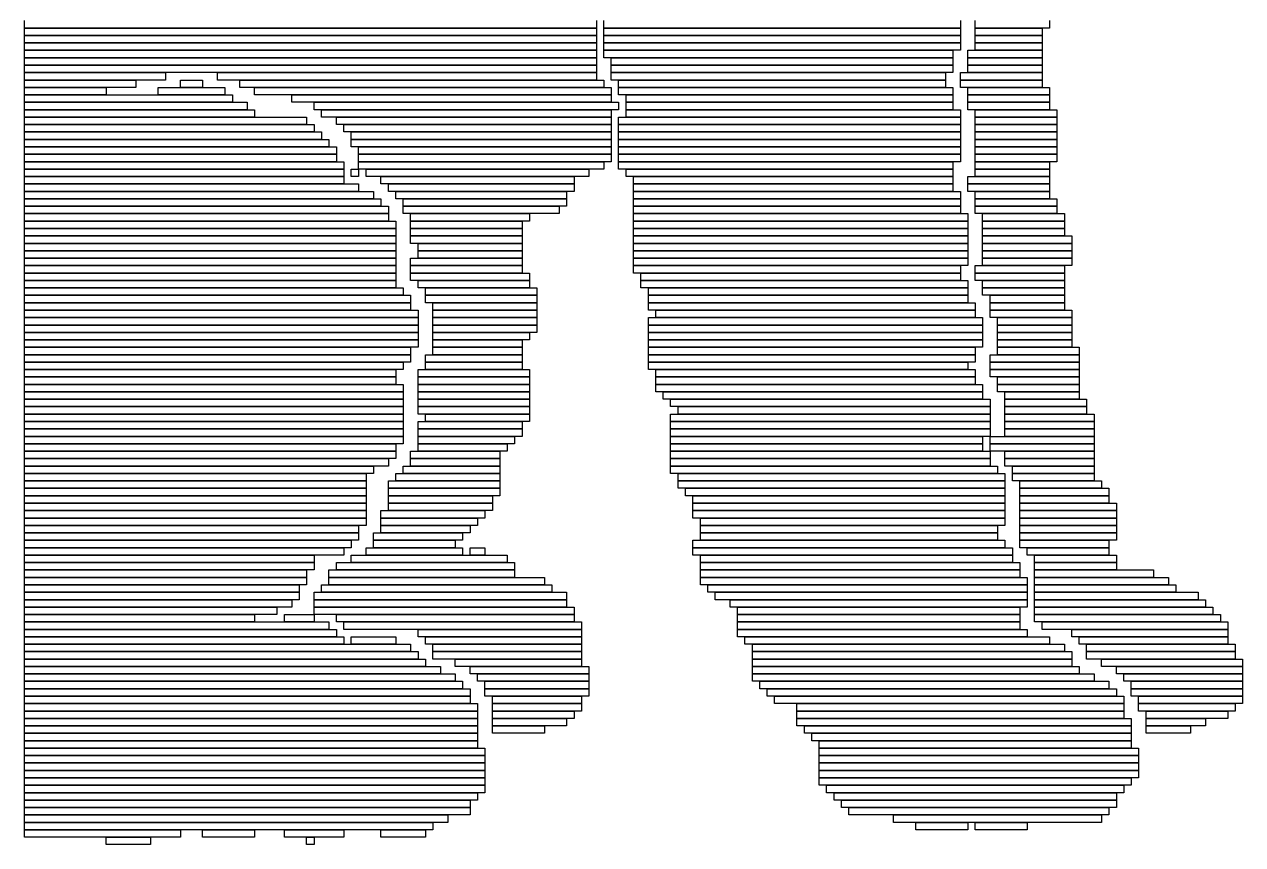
# Model space of a CAD drawing. Extents: x 417 to 587, y 336 to 686.
# Drawn here: x 417 to 581, y 336 to 446.5 of the extents above; entities that cross this region are included whole.
import ezdxf

# ---------------------------------------------------------------- set-up
doc = ezdxf.new("R2010")
doc.units = 0

msp = doc.modelspace()

# ---------------------------------------------------------------- linework, layer by layer
for p, q in [((417, 446), (417, 447)), ((494, 447), (494, 446)), ((495, 446), (495, 447)), ((543, 447), (543, 446)), ((545, 446), (545, 447)), ((555, 447), (555, 446)), ((494, 446), (417, 446)), ((417, 446), (494, 446)), ((417, 445), (417, 446)), ((494, 445), (417, 445)), ((417, 445), (494, 445)), ((417, 444), (417, 445)), ((494, 446), (494, 445)), ((494, 445), (494, 444)), ((543, 446), (495, 446)), ((495, 446), (543, 446)), ((495, 445), (495, 446)), ((543, 445), (495, 445)), ((495, 445), (543, 445)), ((495, 444), (495, 445)), ((543, 446), (543, 445)), ((543, 445), (543, 444)), ((555, 446), (545, 446)), ((545, 446), (554, 446)), ((545, 445), (545, 446)), ((554, 445), (545, 445)), ((545, 445), (554, 445)), ((545, 444), (545, 445)), ((554, 446), (554, 445)), ((554, 445), (554, 444)), ((494, 444), (417, 444)), ((417, 444), (494, 444)), ((417, 443), (417, 444)), ((494, 443), (417, 443)), ((417, 443), (494, 443)), ((417, 442), (417, 443)), ((494, 444), (494, 443)), ((494, 443), (494, 442)), ((543, 444), (495, 444)), ((495, 444), (543, 444)), ((495, 443), (495, 444)), ((543, 443), (495, 443)), ((495, 443), (542, 443)), ((495, 442), (495, 443)), ((542, 443), (542, 442)), ((543, 444), (543, 443)), ((544, 443), (554, 443)), ((544, 442), (544, 443)), ((554, 444), (545, 444)), ((545, 444), (554, 444)), ((545, 443), (545, 444)), ((554, 443), (545, 443)), ((554, 444), (554, 443)), ((554, 443), (554, 442)), ((494, 442), (417, 442)), ((417, 442), (494, 442)), ((417, 441), (417, 442)), ((494, 442), (494, 441)), ((542, 442), (495, 442)), ((496, 442), (542, 442)), ((496, 441), (496, 442)), ((542, 442), (542, 441)), ((554, 442), (544, 442)), ((544, 442), (554, 442)), ((544, 441), (544, 442)), ((554, 442), (554, 441)), ((494, 441), (417, 441)), ((417, 441), (494, 441)), ((417, 440), (417, 441)), ((494, 440), (417, 440)), ((417, 440), (436, 440)), ((417, 439), (417, 440)), ((436, 440), (436, 439)), ((443, 440), (494, 440)), ((443, 439), (443, 440)), ((494, 441), (494, 440)), ((494, 440), (494, 439)), ((542, 441), (496, 441)), ((496, 441), (542, 441)), ((496, 440), (496, 441)), ((542, 440), (496, 440)), ((496, 440), (541, 440)), ((496, 439), (496, 440)), ((541, 440), (541, 439)), ((542, 441), (542, 440)), ((543, 440), (554, 440)), ((543, 439), (543, 440)), ((554, 441), (544, 441)), ((544, 441), (554, 441)), ((544, 440), (544, 441)), ((554, 440), (544, 440)), ((554, 441), (554, 440)), ((554, 440), (554, 439)), ((436, 439), (417, 439)), ((417, 439), (432, 439)), ((417, 438), (417, 439)), ((432, 438), (417, 438)), ((417, 438), (428, 438)), ((417, 437), (417, 438)), ((428, 438), (428, 437)), ((432, 439), (432, 438)), ((435, 438), (444, 438)), ((435, 437), (435, 438)), ((438, 439), (441, 439)), ((438, 438), (438, 439)), ((441, 438), (438, 438)), ((441, 439), (441, 438)), ((494, 439), (443, 439)), ((444, 438), (444, 437)), ((446, 439), (495, 439)), ((446, 438), (446, 439)), ((495, 438), (446, 438)), ((448, 438), (496, 438)), ((448, 437), (448, 438)), ((495, 439), (495, 438)), ((541, 439), (496, 439)), ((496, 438), (496, 437)), ((497, 439), (541, 439)), ((497, 438), (497, 439)), ((541, 438), (497, 438)), ((497, 438), (542, 438)), ((497, 437), (497, 438)), ((541, 439), (541, 438)), ((542, 438), (542, 437)), ((554, 439), (543, 439)), ((543, 439), (554, 439)), ((543, 438), (543, 439)), ((554, 438), (543, 438)), ((544, 438), (555, 438)), ((544, 437), (544, 438)), ((554, 439), (554, 438)), ((555, 438), (555, 437)), ((428, 437), (417, 437)), ((417, 437), (445, 437)), ((417, 436), (417, 437)), ((444, 437), (435, 437)), ((445, 437), (445, 436)), ((496, 437), (448, 437)), ((453, 437), (496, 437)), ((453, 436), (453, 437)), ((496, 437), (496, 436)), ((542, 437), (497, 437)), ((498, 437), (542, 437)), ((498, 436), (498, 437)), ((542, 437), (542, 436)), ((555, 437), (544, 437)), ((544, 437), (555, 437)), ((544, 436), (544, 437)), ((555, 437), (555, 436)), ((445, 436), (417, 436)), ((417, 436), (447, 436)), ((417, 435), (417, 436)), ((447, 435), (417, 435)), ((417, 435), (448, 435)), ((417, 434), (417, 435)), ((447, 436), (447, 435)), ((448, 435), (448, 434)), ((496, 436), (453, 436)), ((456, 436), (497, 436)), ((456, 435), (456, 436)), ((497, 435), (456, 435)), ((457, 435), (496, 435)), ((457, 434), (457, 435)), ((496, 435), (496, 434)), ((497, 436), (497, 435)), ((542, 436), (498, 436)), ((498, 436), (542, 436)), ((498, 435), (498, 436)), ((542, 435), (498, 435)), ((498, 435), (543, 435)), ((498, 434), (498, 435)), ((542, 436), (542, 435)), ((543, 435), (543, 434)), ((555, 436), (544, 436)), ((544, 436), (555, 436)), ((544, 435), (544, 436)), ((555, 435), (544, 435)), ((545, 435), (556, 435)), ((545, 434), (545, 435)), ((555, 436), (555, 435)), ((556, 435), (556, 434)), ((448, 434), (417, 434)), ((417, 434), (455, 434)), ((417, 433), (417, 434)), ((455, 433), (417, 433)), ((417, 433), (456, 433)), ((417, 432), (417, 433)), ((455, 434), (455, 433)), ((456, 433), (456, 432)), ((496, 434), (457, 434)), ((459, 434), (496, 434)), ((459, 433), (459, 434)), ((496, 433), (459, 433)), ((460, 433), (496, 433)), ((460, 432), (460, 433)), ((496, 434), (496, 433)), ((496, 433), (496, 432)), ((497, 434), (543, 434)), ((497, 433), (497, 434)), ((543, 433), (497, 433)), ((497, 433), (543, 433)), ((497, 432), (497, 433)), ((543, 434), (498, 434)), ((543, 434), (543, 433)), ((543, 433), (543, 432)), ((556, 434), (545, 434)), ((545, 434), (556, 434)), ((545, 433), (545, 434)), ((556, 433), (545, 433)), ((545, 433), (556, 433)), ((545, 432), (545, 433)), ((556, 434), (556, 433)), ((556, 433), (556, 432)), ((456, 432), (417, 432)), ((417, 432), (457, 432)), ((417, 431), (417, 432)), ((457, 432), (457, 431)), ((496, 432), (460, 432)), ((461, 432), (496, 432)), ((461, 431), (461, 432)), ((496, 432), (496, 431)), ((543, 432), (497, 432)), ((497, 432), (543, 432)), ((497, 431), (497, 432)), ((543, 432), (543, 431)), ((556, 432), (545, 432)), ((545, 432), (556, 432)), ((545, 431), (545, 432)), ((556, 432), (556, 431)), ((457, 431), (417, 431)), ((417, 431), (458, 431)), ((417, 430), (417, 431)), ((458, 430), (417, 430)), ((417, 430), (459, 430)), ((417, 429), (417, 430)), ((458, 431), (458, 430)), ((459, 430), (459, 429)), ((496, 431), (461, 431)), ((461, 431), (496, 431)), ((461, 430), (461, 431)), ((496, 430), (461, 430)), ((462, 430), (496, 430)), ((462, 429), (462, 430)), ((496, 431), (496, 430)), ((496, 430), (496, 429)), ((543, 431), (497, 431)), ((497, 431), (543, 431)), ((497, 430), (497, 431)), ((543, 430), (497, 430)), ((497, 430), (543, 430)), ((497, 429), (497, 430)), ((543, 431), (543, 430)), ((543, 430), (543, 429)), ((556, 431), (545, 431)), ((545, 431), (556, 431)), ((545, 430), (545, 431)), ((556, 430), (545, 430)), ((545, 430), (556, 430)), ((545, 429), (545, 430)), ((556, 431), (556, 430)), ((556, 430), (556, 429)), ((459, 429), (417, 429)), ((417, 429), (459, 429)), ((417, 428), (417, 429)), ((459, 429), (459, 428)), ((496, 429), (462, 429)), ((462, 429), (496, 429)), ((462, 428), (462, 429)), ((496, 429), (496, 428)), ((543, 429), (497, 429)), ((497, 429), (543, 429)), ((497, 428), (497, 429)), ((543, 429), (543, 428)), ((556, 429), (545, 429)), ((545, 429), (556, 429)), ((545, 428), (545, 429)), ((556, 429), (556, 428)), ((459, 428), (417, 428)), ((417, 428), (460, 428)), ((417, 427), (417, 428)), ((460, 427), (417, 427)), ((417, 427), (460, 427)), ((417, 426), (417, 427)), ((460, 428), (460, 427)), ((460, 427), (460, 426)), ((461, 427), (462, 427)), ((461, 426), (461, 427)), ((496, 428), (462, 428)), ((462, 428), (495, 428)), ((462, 427), (462, 428)), ((495, 427), (462, 427)), ((462, 427), (462, 426)), ((463, 427), (493, 427)), ((463, 426), (463, 427)), ((493, 427), (493, 426)), ((495, 428), (495, 427)), ((543, 428), (497, 428)), ((497, 428), (542, 428)), ((497, 427), (497, 428)), ((542, 427), (497, 427)), ((498, 427), (542, 427)), ((498, 426), (498, 427)), ((542, 428), (542, 427)), ((542, 427), (542, 426)), ((556, 428), (545, 428)), ((545, 428), (555, 428)), ((545, 427), (545, 428)), ((555, 427), (545, 427)), ((545, 427), (555, 427)), ((545, 426), (545, 427)), ((555, 428), (555, 427)), ((555, 427), (555, 426)), ((460, 426), (417, 426)), ((417, 426), (460, 426)), ((417, 425), (417, 426)), ((460, 425), (417, 425)), ((417, 425), (462, 425)), ((417, 424), (417, 425)), ((460, 426), (460, 425)), ((462, 426), (461, 426)), ((462, 425), (462, 424)), ((493, 426), (463, 426)), ((465, 426), (491, 426)), ((465, 425), (465, 426)), ((491, 425), (465, 425)), ((466, 425), (491, 425)), ((466, 424), (466, 425)), ((491, 426), (491, 425)), ((491, 425), (491, 424)), ((542, 426), (498, 426)), ((499, 426), (542, 426)), ((499, 425), (499, 426)), ((542, 425), (499, 425)), ((499, 425), (542, 425)), ((499, 424), (499, 425)), ((542, 426), (542, 425)), ((542, 425), (542, 424)), ((544, 426), (555, 426)), ((544, 425), (544, 426)), ((555, 425), (544, 425)), ((544, 425), (555, 425)), ((544, 424), (544, 425)), ((555, 426), (545, 426)), ((555, 426), (555, 425)), ((555, 425), (555, 424)), ((462, 424), (417, 424)), ((417, 424), (464, 424)), ((417, 423), (417, 424)), ((464, 424), (464, 423)), ((491, 424), (466, 424)), ((467, 424), (490, 424)), ((467, 423), (467, 424)), ((490, 424), (490, 423)), ((542, 424), (499, 424)), ((499, 424), (543, 424)), ((499, 423), (499, 424)), ((543, 424), (543, 423)), ((555, 424), (544, 424)), ((545, 424), (555, 424)), ((545, 423), (545, 424)), ((555, 424), (555, 423)), ((464, 423), (417, 423)), ((417, 423), (465, 423)), ((417, 422), (417, 423)), ((465, 422), (417, 422)), ((417, 422), (466, 422)), ((417, 421), (417, 422)), ((465, 423), (465, 422)), ((466, 422), (466, 421)), ((490, 423), (467, 423)), ((468, 423), (490, 423)), ((468, 422), (468, 423)), ((490, 422), (468, 422)), ((468, 422), (489, 422)), ((468, 421), (468, 422)), ((489, 422), (489, 421)), ((490, 423), (490, 422)), ((543, 423), (499, 423)), ((499, 423), (543, 423)), ((499, 422), (499, 423)), ((543, 422), (499, 422)), ((499, 422), (543, 422)), ((499, 421), (499, 422)), ((543, 423), (543, 422)), ((543, 422), (543, 421)), ((555, 423), (545, 423)), ((545, 423), (556, 423)), ((545, 422), (545, 423)), ((556, 422), (545, 422)), ((545, 422), (556, 422)), ((545, 421), (545, 422)), ((556, 423), (556, 422)), ((556, 422), (556, 421)), ((466, 421), (417, 421)), ((417, 421), (466, 421)), ((417, 420), (417, 421)), ((466, 420), (417, 420)), ((417, 420), (467, 420)), ((417, 419), (417, 420)), ((466, 421), (466, 420)), ((467, 420), (467, 419)), ((489, 421), (468, 421)), ((469, 421), (485, 421)), ((469, 420), (469, 421)), ((485, 420), (469, 420)), ((469, 420), (484, 420)), ((469, 419), (469, 420)), ((484, 420), (484, 419)), ((485, 421), (485, 420)), ((543, 421), (499, 421)), ((499, 421), (544, 421)), ((499, 420), (499, 421)), ((544, 420), (499, 420)), ((499, 420), (544, 420)), ((499, 419), (499, 420)), ((544, 421), (544, 420)), ((544, 420), (544, 419)), ((556, 421), (545, 421)), ((546, 421), (557, 421)), ((546, 420), (546, 421)), ((557, 420), (546, 420)), ((546, 420), (557, 420)), ((546, 419), (546, 420)), ((557, 421), (557, 420)), ((557, 420), (557, 419)), ((467, 419), (417, 419)), ((417, 419), (467, 419)), ((417, 418), (417, 419)), ((467, 419), (467, 418)), ((484, 419), (469, 419)), ((469, 419), (484, 419)), ((469, 418), (469, 419)), ((484, 419), (484, 418)), ((544, 419), (499, 419)), ((499, 419), (544, 419)), ((499, 418), (499, 419)), ((544, 419), (544, 418)), ((557, 419), (546, 419)), ((546, 419), (557, 419)), ((546, 418), (546, 419)), ((557, 419), (557, 418)), ((467, 418), (417, 418)), ((417, 418), (467, 418)), ((417, 417), (417, 418)), ((467, 417), (417, 417)), ((417, 417), (467, 417)), ((417, 416), (417, 417)), ((467, 418), (467, 417)), ((467, 417), (467, 416)), ((484, 418), (469, 418)), ((469, 418), (484, 418)), ((469, 417), (469, 418)), ((484, 417), (469, 417)), ((470, 417), (484, 417)), ((470, 416), (470, 417)), ((484, 418), (484, 417)), ((484, 417), (484, 416)), ((544, 418), (499, 418)), ((499, 418), (544, 418)), ((499, 417), (499, 418)), ((544, 417), (499, 417)), ((499, 417), (544, 417)), ((499, 416), (499, 417)), ((544, 418), (544, 417)), ((544, 417), (544, 416)), ((557, 418), (546, 418)), ((546, 418), (558, 418)), ((546, 417), (546, 418)), ((558, 417), (546, 417)), ((546, 417), (558, 417)), ((546, 416), (546, 417)), ((558, 418), (558, 417)), ((558, 417), (558, 416)), ((467, 416), (417, 416)), ((417, 416), (467, 416)), ((417, 415), (417, 416)), ((467, 415), (417, 415)), ((417, 415), (467, 415)), ((417, 414), (417, 415)), ((467, 416), (467, 415)), ((467, 415), (467, 414)), ((469, 415), (484, 415)), ((469, 414), (469, 415)), ((484, 416), (470, 416)), ((470, 416), (484, 416)), ((470, 415), (470, 416)), ((484, 415), (470, 415)), ((484, 416), (484, 415)), ((484, 415), (484, 414)), ((544, 416), (499, 416)), ((499, 416), (544, 416)), ((499, 415), (499, 416)), ((544, 415), (499, 415)), ((499, 415), (544, 415)), ((499, 414), (499, 415)), ((544, 416), (544, 415)), ((544, 415), (544, 414)), ((558, 416), (546, 416)), ((546, 416), (558, 416)), ((546, 415), (546, 416)), ((558, 415), (546, 415)), ((546, 415), (558, 415)), ((546, 414), (546, 415)), ((558, 416), (558, 415)), ((558, 415), (558, 414)), ((467, 414), (417, 414)), ((417, 414), (467, 414)), ((417, 413), (417, 414)), ((467, 414), (467, 413)), ((484, 414), (469, 414)), ((469, 414), (484, 414)), ((469, 413), (469, 414)), ((484, 414), (484, 413)), ((544, 414), (499, 414)), ((499, 414), (543, 414)), ((499, 413), (499, 414)), ((543, 414), (543, 413)), ((545, 414), (557, 414)), ((545, 413), (545, 414)), ((558, 414), (546, 414)), ((557, 414), (557, 413)), ((467, 413), (417, 413)), ((417, 413), (467, 413)), ((417, 412), (417, 413)), ((467, 412), (417, 412)), ((417, 412), (467, 412)), ((417, 411), (417, 412)), ((467, 413), (467, 412)), ((467, 412), (467, 411)), ((484, 413), (469, 413)), ((469, 413), (485, 413)), ((469, 412), (469, 413)), ((485, 412), (469, 412)), ((470, 412), (485, 412)), ((470, 411), (470, 412)), ((485, 413), (485, 412)), ((485, 412), (485, 411)), ((543, 413), (499, 413)), ((500, 413), (543, 413)), ((500, 412), (500, 413)), ((543, 412), (500, 412)), ((500, 412), (544, 412)), ((500, 411), (500, 412)), ((543, 413), (543, 412)), ((544, 412), (544, 411)), ((557, 413), (545, 413)), ((545, 413), (557, 413)), ((545, 412), (545, 413)), ((557, 412), (545, 412)), ((546, 412), (557, 412)), ((546, 411), (546, 412)), ((557, 413), (557, 412)), ((557, 412), (557, 411)), ((467, 411), (417, 411)), ((417, 411), (468, 411)), ((417, 410), (417, 411)), ((468, 410), (417, 410)), ((417, 410), (469, 410)), ((417, 409), (417, 410)), ((468, 411), (468, 410)), ((469, 410), (469, 409)), ((485, 411), (470, 411)), ((471, 411), (486, 411)), ((471, 410), (471, 411)), ((486, 410), (471, 410)), ((471, 410), (486, 410)), ((471, 409), (471, 410)), ((486, 411), (486, 410)), ((486, 410), (486, 409)), ((544, 411), (500, 411)), ((501, 411), (544, 411)), ((501, 410), (501, 411)), ((544, 410), (501, 410)), ((501, 410), (544, 410)), ((501, 409), (501, 410)), ((544, 411), (544, 410)), ((544, 410), (544, 409)), ((557, 411), (546, 411)), ((546, 411), (557, 411)), ((546, 410), (546, 411)), ((557, 410), (546, 410)), ((547, 410), (557, 410)), ((547, 409), (547, 410)), ((557, 411), (557, 410)), ((557, 410), (557, 409)), ((469, 409), (417, 409)), ((417, 409), (469, 409)), ((417, 408), (417, 409)), ((469, 409), (469, 408)), ((486, 409), (471, 409)), ((472, 409), (486, 409)), ((472, 408), (472, 409)), ((486, 409), (486, 408)), ((544, 409), (501, 409)), ((501, 409), (545, 409)), ((501, 408), (501, 409)), ((545, 409), (545, 408)), ((557, 409), (547, 409)), ((547, 409), (557, 409)), ((547, 408), (547, 409)), ((557, 409), (557, 408)), ((469, 408), (417, 408)), ((417, 408), (470, 408)), ((417, 407), (417, 408)), ((470, 407), (417, 407)), ((417, 407), (470, 407)), ((417, 406), (417, 407)), ((470, 408), (470, 407)), ((470, 407), (470, 406)), ((486, 408), (472, 408)), ((472, 408), (486, 408)), ((472, 407), (472, 408)), ((486, 407), (472, 407)), ((472, 407), (486, 407)), ((472, 406), (472, 407)), ((486, 408), (486, 407)), ((486, 407), (486, 406)), ((545, 408), (501, 408)), ((501, 407), (546, 407)), ((501, 406), (501, 407)), ((502, 408), (545, 408)), ((502, 407), (502, 408)), ((545, 407), (502, 407)), ((545, 408), (545, 407)), ((546, 407), (546, 406)), ((557, 408), (547, 408)), ((547, 408), (558, 408)), ((547, 407), (547, 408)), ((558, 407), (547, 407)), ((548, 407), (558, 407)), ((548, 406), (548, 407)), ((558, 408), (558, 407)), ((558, 407), (558, 406)), ((470, 406), (417, 406)), ((417, 406), (470, 406)), ((417, 405), (417, 406)), ((470, 406), (470, 405)), ((486, 406), (472, 406)), ((472, 406), (486, 406)), ((472, 405), (472, 406)), ((486, 406), (486, 405)), ((546, 406), (501, 406)), ((501, 406), (546, 406)), ((501, 405), (501, 406)), ((546, 406), (546, 405)), ((558, 406), (548, 406)), ((548, 406), (558, 406)), ((548, 405), (548, 406)), ((558, 406), (558, 405)), ((470, 405), (417, 405)), ((417, 405), (470, 405)), ((417, 404), (417, 405)), ((470, 404), (417, 404)), ((417, 404), (470, 404)), ((417, 403), (417, 404)), ((470, 405), (470, 404)), ((470, 404), (470, 403)), ((486, 405), (472, 405)), ((472, 405), (485, 405)), ((472, 404), (472, 405)), ((485, 404), (472, 404)), ((472, 404), (484, 404)), ((472, 403), (472, 404)), ((484, 404), (484, 403)), ((485, 405), (485, 404)), ((546, 405), (501, 405)), ((501, 405), (546, 405)), ((501, 404), (501, 405)), ((546, 404), (501, 404)), ((501, 404), (546, 404)), ((501, 403), (501, 404)), ((546, 405), (546, 404)), ((546, 404), (546, 403)), ((558, 405), (548, 405)), ((548, 405), (558, 405)), ((548, 404), (548, 405)), ((558, 404), (548, 404)), ((548, 404), (558, 404)), ((548, 403), (548, 404)), ((558, 405), (558, 404)), ((558, 404), (558, 403)), ((470, 403), (417, 403)), ((417, 403), (469, 403)), ((417, 402), (417, 403)), ((469, 402), (417, 402)), ((417, 402), (469, 402)), ((417, 401), (417, 402)), ((469, 403), (469, 402)), ((469, 402), (469, 401)), ((471, 402), (484, 402)), ((471, 401), (471, 402)), ((484, 403), (472, 403)), ((472, 403), (484, 403)), ((472, 402), (472, 403)), ((484, 402), (472, 402)), ((484, 403), (484, 402)), ((484, 402), (484, 401)), ((546, 403), (501, 403)), ((501, 403), (545, 403)), ((501, 402), (501, 403)), ((545, 402), (501, 402)), ((501, 402), (545, 402)), ((501, 401), (501, 402)), ((545, 403), (545, 402)), ((545, 402), (545, 401)), ((547, 402), (559, 402)), ((547, 401), (547, 402)), ((558, 403), (548, 403)), ((548, 403), (559, 403)), ((548, 402), (548, 403)), ((559, 402), (548, 402)), ((559, 403), (559, 402)), ((559, 402), (559, 401)), ((469, 401), (417, 401)), ((417, 401), (468, 401)), ((417, 400), (417, 401)), ((468, 401), (468, 400)), ((484, 401), (471, 401)), ((471, 401), (484, 401)), ((471, 400), (471, 401)), ((484, 401), (484, 400)), ((545, 401), (501, 401)), ((501, 401), (544, 401)), ((501, 400), (501, 401)), ((544, 401), (544, 400)), ((559, 401), (547, 401)), ((547, 401), (559, 401)), ((547, 400), (547, 401)), ((559, 401), (559, 400)), ((468, 400), (417, 400)), ((417, 400), (467, 400)), ((417, 399), (417, 400)), ((467, 399), (417, 399)), ((417, 399), (467, 399)), ((417, 398), (417, 399)), ((467, 400), (467, 399)), ((467, 399), (467, 398)), ((470, 400), (485, 400)), ((470, 399), (470, 400)), ((485, 399), (470, 399)), ((470, 399), (485, 399)), ((470, 398), (470, 399)), ((484, 400), (471, 400)), ((485, 400), (485, 399)), ((485, 399), (485, 398)), ((544, 400), (501, 400)), ((502, 400), (545, 400)), ((502, 399), (502, 400)), ((545, 399), (502, 399)), ((502, 399), (545, 399)), ((502, 398), (502, 399)), ((545, 400), (545, 399)), ((545, 399), (545, 398)), ((559, 400), (547, 400)), ((547, 400), (559, 400)), ((547, 399), (547, 400)), ((559, 399), (547, 399)), ((548, 399), (559, 399)), ((548, 398), (548, 399)), ((559, 400), (559, 399)), ((559, 399), (559, 398)), ((467, 398), (417, 398)), ((417, 398), (468, 398)), ((417, 397), (417, 398)), ((468, 397), (417, 397)), ((417, 397), (468, 397)), ((417, 396), (417, 397)), ((468, 398), (468, 397)), ((468, 397), (468, 396)), ((485, 398), (470, 398)), ((470, 398), (485, 398)), ((470, 397), (470, 398)), ((485, 397), (470, 397)), ((470, 397), (485, 397)), ((470, 396), (470, 397)), ((485, 398), (485, 397)), ((485, 397), (485, 396)), ((545, 398), (502, 398)), ((502, 398), (546, 398)), ((502, 397), (502, 398)), ((546, 397), (502, 397)), ((503, 397), (546, 397)), ((503, 396), (503, 397)), ((546, 398), (546, 397)), ((546, 397), (546, 396)), ((559, 398), (548, 398)), ((548, 398), (559, 398)), ((548, 397), (548, 398)), ((559, 397), (548, 397)), ((549, 397), (559, 397)), ((549, 396), (549, 397)), ((559, 398), (559, 397)), ((559, 397), (559, 396)), ((468, 396), (417, 396)), ((417, 396), (468, 396)), ((417, 395), (417, 396)), ((468, 396), (468, 395)), ((485, 396), (470, 396)), ((470, 396), (485, 396)), ((470, 395), (470, 396)), ((485, 396), (485, 395)), ((546, 396), (503, 396)), ((504, 396), (547, 396)), ((504, 395), (504, 396)), ((547, 396), (547, 395)), ((559, 396), (549, 396)), ((549, 396), (560, 396)), ((549, 395), (549, 396)), ((560, 396), (560, 395)), ((468, 395), (417, 395)), ((417, 395), (468, 395)), ((417, 394), (417, 395)), ((468, 394), (417, 394)), ((417, 394), (468, 394)), ((417, 393), (417, 394)), ((468, 395), (468, 394)), ((468, 394), (468, 393)), ((485, 395), (470, 395)), ((470, 395), (485, 395)), ((470, 394), (470, 395)), ((485, 394), (470, 394)), ((471, 394), (485, 394)), ((471, 393), (471, 394)), ((485, 395), (485, 394)), ((485, 394), (485, 393)), ((547, 395), (504, 395)), ((504, 394), (547, 394)), ((504, 393), (504, 394)), ((505, 395), (547, 395)), ((505, 394), (505, 395)), ((547, 394), (505, 394)), ((547, 395), (547, 394)), ((547, 394), (547, 393)), ((560, 395), (549, 395)), ((549, 395), (560, 395)), ((549, 394), (549, 395)), ((560, 394), (549, 394)), ((549, 394), (561, 394)), ((549, 393), (549, 394)), ((560, 395), (560, 394)), ((561, 394), (561, 393)), ((468, 393), (417, 393)), ((417, 393), (468, 393)), ((417, 392), (417, 393)), ((468, 392), (417, 392)), ((417, 392), (468, 392)), ((417, 391), (417, 392)), ((468, 393), (468, 392)), ((468, 392), (468, 391)), ((470, 393), (484, 393)), ((470, 392), (470, 393)), ((484, 392), (470, 392)), ((470, 392), (484, 392)), ((470, 391), (470, 392)), ((485, 393), (471, 393)), ((484, 393), (484, 392)), ((484, 392), (484, 391)), ((547, 393), (504, 393)), ((504, 393), (547, 393)), ((504, 392), (504, 393)), ((547, 392), (504, 392)), ((504, 392), (547, 392)), ((504, 391), (504, 392)), ((547, 393), (547, 392)), ((547, 392), (547, 391)), ((561, 393), (549, 393)), ((549, 393), (561, 393)), ((549, 392), (549, 393)), ((561, 392), (549, 392)), ((549, 392), (561, 392)), ((549, 391), (549, 392)), ((561, 393), (561, 392)), ((561, 392), (561, 391)), ((468, 391), (417, 391)), ((417, 391), (468, 391)), ((417, 390), (417, 391)), ((468, 391), (468, 390)), ((484, 391), (470, 391)), ((470, 391), (483, 391)), ((470, 390), (470, 391)), ((483, 391), (483, 390)), ((547, 391), (504, 391)), ((504, 391), (546, 391)), ((504, 390), (504, 391)), ((546, 391), (546, 390)), ((547, 391), (561, 391)), ((547, 390), (547, 391)), ((561, 391), (549, 391)), ((561, 391), (561, 390)), ((468, 390), (417, 390)), ((417, 390), (467, 390)), ((417, 389), (417, 390)), ((467, 389), (417, 389)), ((417, 389), (467, 389)), ((417, 388), (417, 389)), ((467, 390), (467, 389)), ((467, 389), (467, 388)), ((469, 389), (481, 389)), ((469, 388), (469, 389)), ((483, 390), (470, 390)), ((470, 390), (482, 390)), ((470, 389), (470, 390)), ((482, 389), (470, 389)), ((481, 389), (481, 388)), ((482, 390), (482, 389)), ((546, 390), (504, 390)), ((504, 390), (546, 390)), ((504, 389), (504, 390)), ((546, 389), (504, 389)), ((504, 389), (547, 389)), ((504, 388), (504, 389)), ((546, 390), (546, 389)), ((561, 390), (547, 390)), ((547, 390), (561, 390)), ((547, 389), (547, 390)), ((561, 389), (547, 389)), ((547, 389), (547, 388)), ((549, 389), (561, 389)), ((549, 388), (549, 389)), ((561, 390), (561, 389)), ((561, 389), (561, 388)), ((467, 388), (417, 388)), ((417, 388), (466, 388)), ((417, 387), (417, 388)), ((466, 388), (466, 387)), ((481, 388), (469, 388)), ((469, 388), (481, 388)), ((469, 387), (469, 388)), ((481, 388), (481, 387)), ((547, 388), (504, 388)), ((504, 388), (547, 388)), ((504, 387), (504, 388)), ((547, 388), (547, 387)), ((561, 388), (549, 388)), ((549, 388), (561, 388)), ((549, 387), (549, 388)), ((561, 388), (561, 387)), ((466, 387), (417, 387)), ((417, 387), (464, 387)), ((417, 386), (417, 387)), ((464, 386), (417, 386)), ((417, 386), (463, 386)), ((417, 385), (417, 386)), ((463, 386), (463, 385)), ((464, 387), (464, 386)), ((467, 386), (481, 386)), ((467, 385), (467, 386)), ((468, 387), (481, 387)), ((468, 386), (468, 387)), ((481, 386), (468, 386)), ((481, 387), (469, 387)), ((481, 387), (481, 386)), ((481, 386), (481, 385)), ((547, 387), (504, 387)), ((504, 387), (548, 387)), ((504, 386), (504, 387)), ((548, 386), (504, 386)), ((505, 386), (549, 386)), ((505, 385), (505, 386)), ((548, 387), (548, 386)), ((561, 387), (549, 387)), ((549, 386), (549, 385)), ((550, 387), (561, 387)), ((550, 386), (550, 387)), ((561, 386), (550, 386)), ((550, 386), (561, 386)), ((550, 385), (550, 386)), ((561, 387), (561, 386)), ((561, 386), (561, 385)), ((463, 385), (417, 385)), ((417, 385), (463, 385)), ((417, 384), (417, 385)), ((463, 384), (417, 384)), ((417, 384), (463, 384)), ((417, 383), (417, 384)), ((463, 385), (463, 384)), ((463, 384), (463, 383)), ((466, 385), (481, 385)), ((466, 384), (466, 385)), ((481, 384), (466, 384)), ((466, 384), (481, 384)), ((466, 383), (466, 384)), ((481, 385), (467, 385)), ((481, 385), (481, 384)), ((481, 384), (481, 383)), ((549, 385), (505, 385)), ((505, 385), (549, 385)), ((505, 384), (505, 385)), ((549, 384), (505, 384)), ((506, 384), (549, 384)), ((506, 383), (506, 384)), ((549, 385), (549, 384)), ((549, 384), (549, 383)), ((561, 385), (550, 385)), ((551, 385), (562, 385)), ((551, 384), (551, 385)), ((562, 384), (551, 384)), ((551, 384), (563, 384)), ((551, 383), (551, 384)), ((562, 385), (562, 384)), ((563, 384), (563, 383)), ((463, 383), (417, 383)), ((417, 383), (463, 383)), ((417, 382), (417, 383)), ((463, 383), (463, 382)), ((481, 383), (466, 383)), ((466, 383), (480, 383)), ((466, 382), (466, 383)), ((480, 383), (480, 382)), ((549, 383), (506, 383)), ((507, 383), (549, 383)), ((507, 382), (507, 383)), ((549, 383), (549, 382)), ((563, 383), (551, 383)), ((551, 383), (563, 383)), ((551, 382), (551, 383)), ((563, 383), (563, 382)), ((463, 382), (417, 382)), ((417, 382), (463, 382)), ((417, 381), (417, 382)), ((463, 381), (417, 381)), ((417, 381), (463, 381)), ((417, 380), (417, 381)), ((463, 382), (463, 381)), ((463, 381), (463, 380)), ((465, 381), (479, 381)), ((465, 380), (465, 381)), ((480, 382), (466, 382)), ((466, 382), (480, 382)), ((466, 381), (466, 382)), ((480, 381), (466, 381)), ((479, 381), (479, 380)), ((480, 382), (480, 381)), ((549, 382), (507, 382)), ((507, 382), (549, 382)), ((507, 381), (507, 382)), ((549, 381), (507, 381)), ((507, 381), (549, 381)), ((507, 380), (507, 381)), ((549, 382), (549, 381)), ((549, 381), (549, 380)), ((563, 382), (551, 382)), ((551, 382), (564, 382)), ((551, 381), (551, 382)), ((564, 381), (551, 381)), ((551, 381), (564, 381)), ((551, 380), (551, 381)), ((564, 382), (564, 381)), ((564, 381), (564, 380)), ((463, 380), (417, 380)), ((417, 380), (463, 380)), ((417, 379), (417, 380)), ((463, 379), (417, 379)), ((417, 379), (462, 379)), ((417, 378), (417, 379)), ((462, 379), (462, 378)), ((463, 380), (463, 379)), ((479, 380), (465, 380)), ((465, 380), (478, 380)), ((465, 379), (465, 380)), ((478, 379), (465, 379)), ((465, 379), (477, 379)), ((465, 378), (465, 379)), ((477, 379), (477, 378)), ((478, 380), (478, 379)), ((549, 380), (507, 380)), ((508, 380), (549, 380)), ((508, 379), (508, 380)), ((549, 379), (508, 379)), ((508, 379), (548, 379)), ((508, 378), (508, 379)), ((548, 379), (548, 378)), ((549, 380), (549, 379)), ((564, 380), (551, 380)), ((551, 380), (564, 380)), ((551, 379), (551, 380)), ((564, 379), (551, 379)), ((551, 379), (564, 379)), ((551, 378), (551, 379)), ((564, 380), (564, 379)), ((564, 379), (564, 378)), ((462, 378), (417, 378)), ((417, 378), (462, 378)), ((417, 377), (417, 378)), ((462, 378), (462, 377)), ((464, 378), (476, 378)), ((464, 377), (464, 378)), ((477, 378), (465, 378)), ((476, 378), (476, 377)), ((548, 378), (508, 378)), ((508, 378), (548, 378)), ((508, 377), (508, 378)), ((548, 378), (548, 377)), ((564, 378), (551, 378)), ((551, 378), (564, 378)), ((551, 377), (551, 378)), ((564, 378), (564, 377)), ((462, 377), (417, 377)), ((417, 377), (461, 377)), ((417, 376), (417, 377)), ((461, 376), (417, 376)), ((417, 376), (460, 376)), ((417, 375), (417, 376)), ((460, 376), (460, 375)), ((461, 377), (461, 376)), ((463, 376), (476, 376)), ((463, 375), (463, 376)), ((476, 377), (464, 377)), ((464, 377), (475, 377)), ((464, 376), (464, 377)), ((475, 376), (464, 376)), ((475, 377), (475, 376)), ((476, 376), (476, 375)), ((477, 376), (479, 376)), ((477, 375), (477, 376)), ((479, 376), (479, 375)), ((507, 377), (549, 377)), ((507, 376), (507, 377)), ((549, 376), (507, 376)), ((507, 376), (550, 376)), ((507, 375), (507, 376)), ((548, 377), (508, 377)), ((549, 377), (549, 376)), ((550, 376), (550, 375)), ((564, 377), (551, 377)), ((551, 377), (563, 377)), ((551, 376), (551, 377)), ((563, 376), (551, 376)), ((552, 376), (563, 376)), ((552, 375), (552, 376)), ((563, 377), (563, 376)), ((563, 376), (563, 375)), ((460, 375), (417, 375)), ((417, 375), (456, 375)), ((417, 374), (417, 375)), ((456, 374), (417, 374)), ((417, 374), (456, 374)), ((417, 373), (417, 374)), ((456, 375), (456, 374)), ((456, 374), (456, 373)), ((459, 374), (483, 374)), ((459, 373), (459, 374)), ((461, 375), (482, 375)), ((461, 374), (461, 375)), ((482, 374), (461, 374)), ((476, 375), (463, 375)), ((479, 375), (477, 375)), ((482, 375), (482, 374)), ((483, 374), (483, 373)), ((550, 375), (507, 375)), ((508, 375), (550, 375)), ((508, 374), (508, 375)), ((550, 374), (508, 374)), ((508, 374), (551, 374)), ((508, 373), (508, 374)), ((550, 375), (550, 374)), ((551, 374), (551, 373)), ((563, 375), (552, 375)), ((553, 375), (564, 375)), ((553, 374), (553, 375)), ((564, 374), (553, 374)), ((553, 374), (564, 374)), ((553, 373), (553, 374)), ((564, 375), (564, 374)), ((564, 374), (564, 373)), ((456, 373), (417, 373)), ((417, 373), (455, 373)), ((417, 372), (417, 373)), ((455, 373), (455, 372)), ((458, 373), (483, 373)), ((458, 372), (458, 373)), ((483, 373), (459, 373)), ((483, 373), (483, 372)), ((551, 373), (508, 373)), ((508, 373), (551, 373)), ((508, 372), (508, 373)), ((551, 373), (551, 372)), ((564, 373), (553, 373)), ((553, 373), (569, 373)), ((553, 372), (553, 373)), ((569, 373), (569, 372)), ((455, 372), (417, 372)), ((417, 372), (455, 372)), ((417, 371), (417, 372)), ((455, 371), (417, 371)), ((417, 371), (454, 371)), ((417, 370), (417, 371)), ((454, 371), (454, 370)), ((455, 372), (455, 371)), ((457, 371), (488, 371)), ((457, 370), (457, 371)), ((483, 372), (458, 372)), ((458, 372), (487, 372)), ((458, 371), (458, 372)), ((487, 371), (458, 371)), ((487, 372), (487, 371)), ((488, 371), (488, 370)), ((551, 372), (508, 372)), ((508, 372), (552, 372)), ((508, 371), (508, 372)), ((552, 371), (508, 371)), ((509, 371), (552, 371)), ((509, 370), (509, 371)), ((552, 372), (552, 371)), ((552, 371), (552, 370)), ((569, 372), (553, 372)), ((553, 372), (571, 372)), ((553, 371), (553, 372)), ((571, 371), (553, 371)), ((553, 371), (572, 371)), ((553, 370), (553, 371)), ((571, 372), (571, 371)), ((572, 371), (572, 370)), ((454, 370), (417, 370)), ((417, 370), (454, 370)), ((417, 369), (417, 370)), ((454, 369), (417, 369)), ((417, 369), (453, 369)), ((417, 368), (417, 369)), ((453, 369), (453, 368)), ((454, 370), (454, 369)), ((456, 370), (490, 370)), ((456, 369), (456, 370)), ((490, 369), (456, 369)), ((456, 369), (490, 369)), ((456, 368), (456, 369)), ((488, 370), (457, 370)), ((490, 370), (490, 369)), ((490, 369), (490, 368)), ((552, 370), (509, 370)), ((510, 370), (552, 370)), ((510, 369), (510, 370)), ((552, 369), (510, 369)), ((512, 369), (552, 369)), ((512, 368), (512, 369)), ((552, 370), (552, 369)), ((552, 369), (552, 368)), ((572, 370), (553, 370)), ((553, 370), (575, 370)), ((553, 369), (553, 370)), ((575, 369), (553, 369)), ((553, 369), (576, 369)), ((553, 368), (553, 369)), ((575, 370), (575, 369)), ((576, 369), (576, 368)), ((453, 368), (417, 368)), ((417, 368), (451, 368)), ((417, 367), (417, 368)), ((451, 368), (451, 367)), ((490, 368), (456, 368)), ((456, 368), (491, 368)), ((456, 367), (456, 368)), ((491, 368), (491, 367)), ((552, 368), (512, 368)), ((513, 368), (551, 368)), ((513, 367), (513, 368)), ((551, 368), (551, 367)), ((576, 368), (553, 368)), ((553, 368), (577, 368)), ((553, 367), (553, 368)), ((577, 368), (577, 367)), ((451, 367), (417, 367)), ((417, 367), (448, 367)), ((417, 366), (417, 367)), ((448, 366), (417, 366)), ((417, 366), (458, 366)), ((417, 365), (417, 366)), ((448, 367), (448, 366)), ((452, 367), (456, 367)), ((452, 366), (452, 367)), ((456, 366), (452, 366)), ((491, 367), (456, 367)), ((456, 367), (456, 366)), ((458, 366), (458, 365)), ((459, 367), (491, 367)), ((459, 366), (459, 367)), ((491, 366), (459, 366)), ((460, 366), (492, 366)), ((460, 365), (460, 366)), ((491, 367), (491, 366)), ((492, 366), (492, 365)), ((551, 367), (513, 367)), ((513, 367), (551, 367)), ((513, 366), (513, 367)), ((551, 366), (513, 366)), ((513, 366), (551, 366)), ((513, 365), (513, 366)), ((551, 367), (551, 366)), ((551, 366), (551, 365)), ((577, 367), (553, 367)), ((553, 367), (578, 367)), ((553, 366), (553, 367)), ((578, 366), (553, 366)), ((554, 366), (579, 366)), ((554, 365), (554, 366)), ((578, 367), (578, 366)), ((579, 366), (579, 365)), ((458, 365), (417, 365)), ((417, 365), (459, 365)), ((417, 364), (417, 365)), ((459, 365), (459, 364)), ((492, 365), (460, 365)), ((470, 365), (492, 365)), ((470, 364), (470, 365)), ((492, 365), (492, 364)), ((551, 365), (513, 365)), ((513, 365), (552, 365)), ((513, 364), (513, 365)), ((552, 365), (552, 364)), ((579, 365), (554, 365)), ((558, 365), (579, 365)), ((558, 364), (558, 365)), ((579, 365), (579, 364)), ((459, 364), (417, 364)), ((417, 364), (460, 364)), ((417, 363), (417, 364)), ((460, 363), (417, 363)), ((417, 363), (469, 363)), ((417, 362), (417, 363)), ((460, 364), (460, 363)), ((461, 364), (467, 364)), ((461, 363), (461, 364)), ((467, 363), (461, 363)), ((467, 364), (467, 363)), ((469, 363), (469, 362)), ((492, 364), (470, 364)), ((471, 364), (492, 364)), ((471, 363), (471, 364)), ((492, 363), (471, 363)), ((472, 363), (492, 363)), ((472, 362), (472, 363)), ((492, 364), (492, 363)), ((492, 363), (492, 362)), ((552, 364), (513, 364)), ((514, 364), (555, 364)), ((514, 363), (514, 364)), ((555, 363), (514, 363)), ((515, 363), (557, 363)), ((515, 362), (515, 363)), ((555, 364), (555, 363)), ((557, 363), (557, 362)), ((579, 364), (558, 364)), ((559, 364), (579, 364)), ((559, 363), (559, 364)), ((579, 363), (559, 363)), ((560, 363), (580, 363)), ((560, 362), (560, 363)), ((579, 364), (579, 363)), ((580, 363), (580, 362)), ((469, 362), (417, 362)), ((417, 362), (470, 362)), ((417, 361), (417, 362)), ((470, 361), (417, 361)), ((417, 361), (471, 361)), ((417, 360), (417, 361)), ((470, 362), (470, 361)), ((471, 361), (471, 360)), ((492, 362), (472, 362)), ((472, 362), (492, 362)), ((472, 361), (472, 362)), ((492, 361), (472, 361)), ((475, 361), (492, 361)), ((475, 360), (475, 361)), ((492, 362), (492, 361)), ((492, 361), (492, 360)), ((557, 362), (515, 362)), ((515, 362), (558, 362)), ((515, 361), (515, 362)), ((558, 361), (515, 361)), ((515, 361), (558, 361)), ((515, 360), (515, 361)), ((558, 362), (558, 361)), ((558, 361), (558, 360)), ((580, 362), (560, 362)), ((560, 362), (580, 362)), ((560, 361), (560, 362)), ((580, 361), (560, 361)), ((562, 361), (581, 361)), ((562, 360), (562, 361)), ((580, 362), (580, 361)), ((581, 361), (581, 360)), ((471, 360), (417, 360)), ((417, 360), (473, 360)), ((417, 359), (417, 360)), ((473, 360), (473, 359)), ((492, 360), (475, 360)), ((477, 360), (493, 360)), ((477, 359), (477, 360)), ((493, 360), (493, 359)), ((558, 360), (515, 360)), ((515, 360), (559, 360)), ((515, 359), (515, 360)), ((559, 360), (559, 359)), ((581, 360), (562, 360)), ((564, 360), (581, 360)), ((564, 359), (564, 360)), ((581, 360), (581, 359)), ((473, 359), (417, 359)), ((417, 359), (475, 359)), ((417, 358), (417, 359)), ((475, 358), (417, 358)), ((417, 358), (476, 358)), ((417, 357), (417, 358)), ((475, 359), (475, 358)), ((476, 358), (476, 357)), ((493, 359), (477, 359)), ((478, 359), (493, 359)), ((478, 358), (478, 359)), ((493, 358), (478, 358)), ((479, 358), (493, 358)), ((479, 357), (479, 358)), ((493, 359), (493, 358)), ((493, 358), (493, 357)), ((559, 359), (515, 359)), ((515, 359), (561, 359)), ((515, 358), (515, 359)), ((561, 358), (515, 358)), ((516, 358), (563, 358)), ((516, 357), (516, 358)), ((561, 359), (561, 358)), ((563, 358), (563, 357)), ((581, 359), (564, 359)), ((565, 359), (581, 359)), ((565, 358), (565, 359)), ((581, 358), (565, 358)), ((566, 358), (581, 358)), ((566, 357), (566, 358)), ((581, 359), (581, 358)), ((581, 358), (581, 357)), ((476, 357), (417, 357)), ((417, 357), (477, 357)), ((417, 356), (417, 357)), ((477, 356), (417, 356)), ((417, 356), (477, 356)), ((417, 355), (417, 356)), ((477, 357), (477, 356)), ((477, 356), (477, 355)), ((493, 357), (479, 357)), ((479, 357), (493, 357)), ((479, 356), (479, 357)), ((493, 356), (479, 356)), ((480, 356), (492, 356)), ((480, 355), (480, 356)), ((492, 356), (492, 355)), ((493, 357), (493, 356)), ((563, 357), (516, 357)), ((517, 357), (564, 357)), ((517, 356), (517, 357)), ((564, 356), (517, 356)), ((518, 356), (565, 356)), ((518, 355), (518, 356)), ((564, 357), (564, 356)), ((565, 356), (565, 355)), ((581, 357), (566, 357)), ((566, 357), (581, 357)), ((566, 356), (566, 357)), ((581, 356), (566, 356)), ((567, 356), (581, 356)), ((567, 355), (567, 356)), ((581, 357), (581, 356)), ((581, 356), (581, 355)), ((477, 355), (417, 355)), ((417, 355), (478, 355)), ((417, 354), (417, 355)), ((478, 355), (478, 354)), ((492, 355), (480, 355)), ((480, 355), (492, 355)), ((480, 354), (480, 355)), ((492, 355), (492, 354)), ((565, 355), (518, 355)), ((521, 355), (565, 355)), ((521, 354), (521, 355)), ((565, 355), (565, 354)), ((581, 355), (567, 355)), ((567, 355), (580, 355)), ((567, 354), (567, 355)), ((580, 355), (580, 354)), ((478, 354), (417, 354)), ((417, 354), (478, 354)), ((417, 353), (417, 354)), ((478, 353), (417, 353)), ((417, 353), (478, 353)), ((417, 352), (417, 353)), ((478, 354), (478, 353)), ((478, 353), (478, 352)), ((492, 354), (480, 354)), ((480, 354), (491, 354)), ((480, 353), (480, 354)), ((491, 353), (480, 353)), ((480, 353), (490, 353)), ((480, 352), (480, 353)), ((490, 353), (490, 352)), ((491, 354), (491, 353)), ((565, 354), (521, 354)), ((521, 354), (565, 354)), ((521, 353), (521, 354)), ((565, 353), (521, 353)), ((521, 353), (566, 353)), ((521, 352), (521, 353)), ((565, 354), (565, 353)), ((566, 353), (566, 352)), ((580, 354), (567, 354)), ((568, 354), (579, 354)), ((568, 353), (568, 354)), ((579, 353), (568, 353)), ((568, 353), (576, 353)), ((568, 352), (568, 353)), ((576, 353), (576, 352)), ((579, 354), (579, 353)), ((478, 352), (417, 352)), ((417, 352), (478, 352)), ((417, 351), (417, 352)), ((478, 351), (417, 351)), ((417, 351), (478, 351)), ((417, 350), (417, 351)), ((478, 352), (478, 351)), ((478, 351), (478, 350)), ((490, 352), (480, 352)), ((480, 352), (487, 352)), ((480, 351), (480, 352)), ((487, 351), (480, 351)), ((487, 352), (487, 351)), ((566, 352), (521, 352)), ((522, 352), (566, 352)), ((522, 351), (522, 352)), ((566, 351), (522, 351)), ((523, 351), (566, 351)), ((523, 350), (523, 351)), ((566, 352), (566, 351)), ((566, 351), (566, 350)), ((576, 352), (568, 352)), ((568, 352), (574, 352)), ((568, 351), (568, 352)), ((574, 351), (568, 351)), ((574, 352), (574, 351)), ((478, 350), (417, 350)), ((417, 350), (478, 350)), ((417, 349), (417, 350)), ((478, 350), (478, 349)), ((566, 350), (523, 350)), ((524, 350), (566, 350)), ((524, 349), (524, 350)), ((566, 350), (566, 349)), ((478, 349), (417, 349)), ((417, 349), (479, 349)), ((417, 348), (417, 349)), ((479, 348), (417, 348)), ((417, 348), (479, 348)), ((417, 347), (417, 348)), ((479, 349), (479, 348)), ((479, 348), (479, 347)), ((566, 349), (524, 349)), ((524, 349), (567, 349)), ((524, 348), (524, 349)), ((567, 348), (524, 348)), ((524, 348), (567, 348)), ((524, 347), (524, 348)), ((567, 349), (567, 348)), ((567, 348), (567, 347)), ((479, 347), (417, 347)), ((417, 347), (479, 347)), ((417, 346), (417, 347)), ((479, 347), (479, 346)), ((567, 347), (524, 347)), ((524, 347), (567, 347)), ((524, 346), (524, 347)), ((567, 347), (567, 346)), ((479, 346), (417, 346)), ((417, 346), (479, 346)), ((417, 345), (417, 346)), ((479, 345), (417, 345)), ((417, 345), (479, 345)), ((417, 344), (417, 345)), ((479, 346), (479, 345)), ((479, 345), (479, 344)), ((567, 346), (524, 346)), ((524, 346), (567, 346)), ((524, 345), (524, 346)), ((567, 345), (524, 345)), ((524, 345), (566, 345)), ((524, 344), (524, 345)), ((566, 345), (566, 344)), ((567, 346), (567, 345)), ((479, 344), (417, 344)), ((417, 344), (479, 344)), ((417, 343), (417, 344)), ((479, 343), (417, 343)), ((417, 343), (478, 343)), ((417, 342), (417, 343)), ((478, 343), (478, 342)), ((479, 344), (479, 343)), ((566, 344), (524, 344)), ((525, 344), (565, 344)), ((525, 343), (525, 344)), ((565, 343), (525, 343)), ((526, 343), (564, 343)), ((526, 342), (526, 343)), ((564, 343), (564, 342)), ((565, 344), (565, 343)), ((478, 342), (417, 342)), ((417, 342), (477, 342)), ((417, 341), (417, 342)), ((477, 342), (477, 341)), ((564, 342), (526, 342)), ((527, 342), (564, 342)), ((527, 341), (527, 342)), ((564, 342), (564, 341)), ((477, 341), (417, 341)), ((417, 341), (477, 341)), ((417, 340), (417, 341)), ((477, 340), (417, 340)), ((417, 340), (474, 340)), ((417, 339), (417, 340)), ((474, 340), (474, 339)), ((477, 341), (477, 340)), ((564, 341), (527, 341)), ((528, 341), (563, 341)), ((528, 340), (528, 341)), ((563, 340), (528, 340)), ((534, 340), (562, 340)), ((534, 339), (534, 340)), ((562, 340), (562, 339)), ((563, 341), (563, 340)), ((474, 339), (417, 339)), ((417, 339), (472, 339)), ((417, 338), (417, 339)), ((472, 338), (417, 338)), ((417, 338), (438, 338)), ((417, 337), (417, 338)), ((438, 338), (438, 337)), ((441, 338), (448, 338)), ((441, 337), (441, 338)), ((448, 338), (448, 337)), ((452, 338), (460, 338)), ((452, 337), (452, 338)), ((460, 338), (460, 337)), ((465, 338), (471, 338)), ((465, 337), (465, 338)), ((471, 338), (471, 337)), ((472, 339), (472, 338)), ((562, 339), (534, 339)), ((537, 339), (544, 339)), ((537, 338), (537, 339)), ((544, 338), (537, 338)), ((544, 339), (544, 338)), ((545, 339), (552, 339)), ((545, 338), (545, 339)), ((552, 338), (545, 338)), ((552, 339), (552, 338)), ((438, 337), (417, 337)), ((428, 337), (434, 337)), ((428, 336), (428, 337)), ((434, 337), (434, 336)), ((448, 337), (441, 337)), ((460, 337), (452, 337)), ((455, 337), (456, 337)), ((455, 336), (455, 337)), ((456, 337), (456, 336)), ((471, 337), (465, 337)), ((434, 336), (428, 336)), ((456, 336), (455, 336))]:
    msp.add_line(p, q)

doc.saveas('drawing.dxf')
